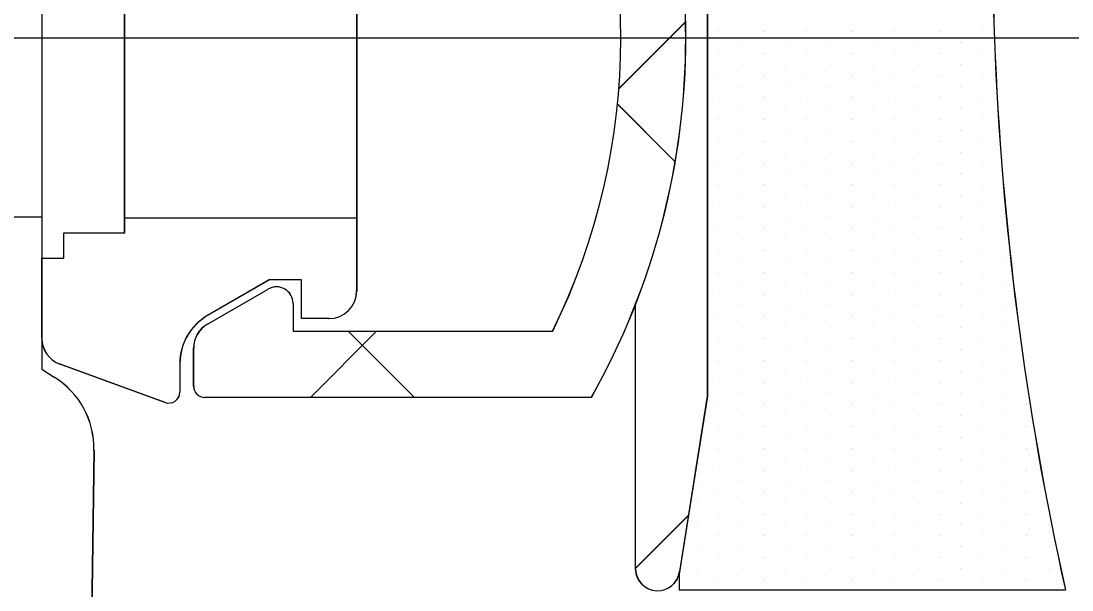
# Model space of a CAD drawing. Extents: x 820 to 5791, y 1495 to 5010.
# Drawn here: x 3796.583 to 3798.486, y 2421.902 to 2422.932 of the extents above; entities that cross this region are included whole.
import ezdxf

# ---------------------------------------------------------------- set-up
doc = ezdxf.new("R2010")
doc.units = 0
doc.header["$LTSCALE"] = 20
doc.layers.get('0').update_dxf_attribs({"linetype": 'CONTINUOUS', "lineweight": 15})
doc.layers.get('DEFPOINTS').update_dxf_attribs({"linetype": 'CONTINUOUS'})
doc.layers.add('_00_TT_PLASTER INTERIOR', color=60, linetype='CONTINUOUS', lineweight=0)
doc.layers.add('ölç', color=63, linetype='CONTINUOUS', lineweight=20)
doc.layers.add('dış ölçü', color=7, linetype='CONTINUOUS', lineweight=20, true_color=0x0d6787)
doc.styles.add('TRS', font='times.ttf', dxfattribs={"width": 0.8})
doc.dimstyles.new('dış ölçü', dxfattribs={"dimtxt": 12, "dimasz": 5, "dimexe": 5, "dimexo": 35, "dimgap": 5, "dimtad": 1, "dimdec": 0, "dimdsep": 46, "dimtxsty": 'TRS', "dimblk": 'DOT', "dimcen": 0, "dimdle": 0.1, "dimclrd": 256, "dimclre": 256, "dimclrt": 73, "dimadec": 0, "dimazin": 0, "dimtfac": 0.3, "dimtdec": 0, "dimtix": 1, "dimtmove": 2, "dimatfit": 3, "dimldrblk": 'DOT', "dimfxl": 1, "dimfxlon": 1, "dimtolj": 1, "dimarcsym": 0})

# ---------------------------------------------------------------- blocks, each defined once
blk = doc.blocks.new('_Dot')
at = {"layer": 'ölç', "color": 0, "lineweight": -2}
blk.add_line((-0.5, 0), (-1, 0), dxfattribs=at)
at = {"layer": 'ölç', "color": 0, "const_width": 0.5}
blk.add_lwpolyline([(-0.25, 0, 1), (0.25, 0, 1)], format="xyb", close=True, dxfattribs=at)
blk = doc.blocks.new('*D182')
at = {"layer": 'DEFPOINTS', "color": 0, "transparency": 16777216}
for p in [(3775.1763, 2906.546), (3814.0035, 2906.546), (3775.1763, 2256.6421)]:
    blk.add_point(p, dxfattribs=at)
at = {"layer": 'dış ölçü', "lineweight": -2, "transparency": 16777216}
for p, q in [((3813.0035, 2906.546), (3819.0035, 2906.546)), ((3814.0035, 2261.6421), (3814.0035, 2901.546)), ((3813.0035, 2256.6421), (3819.0035, 2256.6421))]:
    blk.add_line(p, q, dxfattribs=at)
at = {"layer": 'dış ölçü', "lineweight": -2, "transparency": 16777216, "xscale": 5, "yscale": 5, "zscale": 5}
for p, rotation in [((3814.0035, 2906.546), 90), ((3814.0035, 2256.6421), 270)]:
    blk.add_blockref('_Dot', p, dxfattribs=dict(at, rotation=rotation))
at = {"layer": 'dış ölçü', "color": 73, "transparency": 16777216, "insert": (3802.8997, 2581.5941), "char_height": 12, "attachment_point": 5, "rotation": 90, "style": 'TRS'}
blk.add_mtext('\\A1;650', dxfattribs=at)
blk = doc.blocks.new('*D189')
at = {"layer": 'DEFPOINTS', "color": 0, "transparency": 16777216}
for p in [(4203.4234, 2906.546), (3775.1763, 2256.6421), (5084.1761, 2256.6421)]:
    blk.add_point(p, dxfattribs=at)
at = {"layer": 'dış ölçü', "lineweight": -2, "transparency": 16777216}
for p, q in [((5083.1761, 2906.546), (5089.1761, 2906.546)), ((5084.1761, 2901.546), (5084.1761, 2261.6421)), ((5083.1761, 2256.6421), (5089.1761, 2256.6421))]:
    blk.add_line(p, q, dxfattribs=at)
at = {"layer": 'dış ölçü', "lineweight": -2, "transparency": 16777216, "xscale": 5, "yscale": 5, "zscale": 5}
for p, rotation in [((5084.1761, 2906.546), 90), ((5084.1761, 2256.6421), 270)]:
    blk.add_blockref('_Dot', p, dxfattribs=dict(at, rotation=rotation))
at = {"layer": 'dış ölçü', "color": 73, "transparency": 16777216, "insert": (5073.0722, 2581.5941), "char_height": 12, "attachment_point": 5, "rotation": 90, "style": 'TRS'}
blk.add_mtext('\\A1;650', dxfattribs=at)
blk = doc.blocks.new('*D192')
at = {"layer": 'DEFPOINTS', "color": 0, "transparency": 16777216}
for p in [(4074.8454, 2906.546), (3775.1763, 2339.1054), (4074.8454, 1729.2783)]:
    blk.add_point(p, dxfattribs=at)
at = {"layer": 'dış ölçü', "lineweight": -2, "transparency": 16777216}
for p, q in [((3775.1763, 1730.2783), (3775.1763, 1724.2783)), ((4074.8454, 1730.2783), (4074.8454, 1724.2783)), ((3780.1763, 1729.2783), (4069.8454, 1729.2783))]:
    blk.add_line(p, q, dxfattribs=at)
at = {"layer": 'dış ölçü', "lineweight": -2, "transparency": 16777216, "xscale": 5, "yscale": 5, "zscale": 5, "rotation": 180}
blk.add_blockref('_Dot', (3775.1763, 1729.2783), dxfattribs=at)
at = {"layer": 'dış ölçü', "lineweight": -2, "transparency": 16777216, "xscale": 5, "yscale": 5, "zscale": 5}
blk.add_blockref('_Dot', (4074.8454, 1729.2783), dxfattribs=at)
at = {"layer": 'dış ölçü', "color": 73, "transparency": 16777216, "insert": (3925.0109, 1740.3821), "char_height": 12, "attachment_point": 5, "style": 'TRS'}
blk.add_mtext('\\A1;300', dxfattribs=at)
blk = doc.blocks.new('*D194')
at = {"layer": 'DEFPOINTS', "color": 0, "transparency": 16777216}
for p in [(3790.6665, 2840.1918), (5004.1761, 2840.1918), (3778.1763, 2100.0445)]:
    blk.add_point(p, dxfattribs=at)
at = {"layer": 'dış ölçü', "lineweight": -2, "transparency": 16777216}
for p, q in [((5003.1761, 2840.1918), (5009.1761, 2840.1918)), ((5004.1761, 2105.0445), (5004.1761, 2835.1918)), ((5003.1761, 2100.0445), (5009.1761, 2100.0445))]:
    blk.add_line(p, q, dxfattribs=at)
at = {"layer": 'dış ölçü', "lineweight": -2, "transparency": 16777216, "xscale": 5, "yscale": 5, "zscale": 5}
for p, rotation in [((5004.1761, 2840.1918), 90), ((5004.1761, 2100.0445), 270)]:
    blk.add_blockref('_Dot', p, dxfattribs=dict(at, rotation=rotation))
at = {"layer": 'dış ölçü', "color": 73, "transparency": 16777216, "insert": (4993.0549, 2470.1181), "char_height": 12, "attachment_point": 5, "rotation": 90, "style": 'TRS'}
blk.add_mtext('\\A1;740', dxfattribs=at)
blk = doc.blocks.new('HGJFG')
at = {"color": 9}
for p, q in [((-1366.7614, -2946.8011), (-1366.7614, -2948.0969)), ((-1366.7612, -2946.8011), (-1366.7612, -2948.0969)), ((-1366.7617, -2946.8035), (-1366.7617, -2948.0993)), ((-1366.7614, -2946.8035), (-1366.7614, -2948.0993)), ((-1367.3963, -2947.0065), (-1367.3963, -2947.9065)), ((-1367.3961, -2947.0065), (-1367.3961, -2947.9065)), ((-1367.9663, -2947.054), (-1367.9663, -2948.0481)), ((-1367.9661, -2947.054), (-1367.9661, -2948.0481)), ((-1367.8163, -2947.8015), (-1367.8163, -2947.1115)), ((-1367.8161, -2947.8015), (-1367.8161, -2947.1115)), ((-1366.9215, -2947.5406), (-1366.8006, -2947.4196)), ((-1366.9213, -2947.5403), (-1366.8004, -2947.4194)), ((-1366.7387, -2947.437), (-1366.7387, -2947.437)), ((-1366.7385, -2947.437), (-1366.7385, -2947.437)), ((-1366.6593, -2947.437), (-1366.6593, -2947.437)), ((-1366.6591, -2947.437), (-1366.6591, -2947.437)), ((-1366.58, -2947.437), (-1366.58, -2947.437)), ((-1366.5797, -2947.437), (-1366.5797, -2947.437)), ((-1366.5006, -2947.437), (-1366.5006, -2947.437)), ((-1366.5004, -2947.437), (-1366.5004, -2947.437)), ((-1366.4212, -2947.437), (-1366.4212, -2947.437)), ((-1366.421, -2947.437), (-1366.421, -2947.437)), ((-1366.3418, -2947.437), (-1366.3418, -2947.437)), ((-1366.3416, -2947.437), (-1366.3416, -2947.437)), ((-1366.2625, -2947.437), (-1366.2625, -2947.437)), ((-1366.2622, -2947.437), (-1366.2622, -2947.437)), ((-1366.699, -2947.4568), (-1366.699, -2947.4568)), ((-1366.6988, -2947.4568), (-1366.6988, -2947.4568)), ((-1366.6197, -2947.4568), (-1366.6197, -2947.4568)), ((-1366.6194, -2947.4568), (-1366.6194, -2947.4568)), ((-1366.5403, -2947.4568), (-1366.5403, -2947.4568)), ((-1366.54, -2947.4568), (-1366.54, -2947.4568)), ((-1366.4609, -2947.4568), (-1366.4609, -2947.4568)), ((-1366.4607, -2947.4568), (-1366.4607, -2947.4568)), ((-1366.3815, -2947.4568), (-1366.3815, -2947.4568)), ((-1366.3813, -2947.4568), (-1366.3813, -2947.4568)), ((-1366.3022, -2947.4568), (-1366.3022, -2947.4568)), ((-1366.3019, -2947.4568), (-1366.3019, -2947.4568)), ((-1366.7387, -2947.4767), (-1366.7387, -2947.4767)), ((-1366.7385, -2947.4767), (-1366.7385, -2947.4767)), ((-1366.6593, -2947.4767), (-1366.6593, -2947.4767)), ((-1366.6591, -2947.4767), (-1366.6591, -2947.4767)), ((-1366.58, -2947.4767), (-1366.58, -2947.4767)), ((-1366.5797, -2947.4767), (-1366.5797, -2947.4767)), ((-1366.5006, -2947.4767), (-1366.5006, -2947.4767)), ((-1366.5004, -2947.4767), (-1366.5004, -2947.4767)), ((-1366.4212, -2947.4767), (-1366.4212, -2947.4767)), ((-1366.421, -2947.4767), (-1366.421, -2947.4767)), ((-1366.3418, -2947.4767), (-1366.3418, -2947.4767)), ((-1366.3416, -2947.4767), (-1366.3416, -2947.4767)), ((-1366.2625, -2947.4767), (-1366.2625, -2947.4767)), ((-1366.2622, -2947.4767), (-1366.2622, -2947.4767)), ((-1366.699, -2947.4965), (-1366.699, -2947.4965)), ((-1366.6988, -2947.4965), (-1366.6988, -2947.4965)), ((-1366.6197, -2947.4965), (-1366.6197, -2947.4965)), ((-1366.6194, -2947.4965), (-1366.6194, -2947.4965)), ((-1366.5403, -2947.4965), (-1366.5403, -2947.4965)), ((-1366.54, -2947.4965), (-1366.54, -2947.4965)), ((-1366.4609, -2947.4965), (-1366.4609, -2947.4965)), ((-1366.4607, -2947.4965), (-1366.4607, -2947.4965)), ((-1366.3815, -2947.4965), (-1366.3815, -2947.4965)), ((-1366.3813, -2947.4965), (-1366.3813, -2947.4965)), ((-1366.3022, -2947.4965), (-1366.3022, -2947.4965)), ((-1366.3019, -2947.4965), (-1366.3019, -2947.4965)), ((-1366.7387, -2947.5163), (-1366.7387, -2947.5163)), ((-1366.7385, -2947.5163), (-1366.7385, -2947.5163)), ((-1366.6593, -2947.5163), (-1366.6593, -2947.5163)), ((-1366.6591, -2947.5163), (-1366.6591, -2947.5163)), ((-1366.58, -2947.5163), (-1366.58, -2947.5163)), ((-1366.5797, -2947.5163), (-1366.5797, -2947.5163)), ((-1366.5006, -2947.5163), (-1366.5006, -2947.5163)), ((-1366.5004, -2947.5163), (-1366.5004, -2947.5163)), ((-1366.4212, -2947.5163), (-1366.4212, -2947.5163)), ((-1366.421, -2947.5163), (-1366.421, -2947.5163)), ((-1366.3418, -2947.5163), (-1366.3418, -2947.5163)), ((-1366.3416, -2947.5163), (-1366.3416, -2947.5163)), ((-1366.2625, -2947.5163), (-1366.2625, -2947.5163)), ((-1366.2622, -2947.5163), (-1366.2622, -2947.5163)), ((-1366.699, -2947.5362), (-1366.699, -2947.5362)), ((-1366.6988, -2947.5362), (-1366.6988, -2947.5362)), ((-1366.6197, -2947.5362), (-1366.6197, -2947.5362)), ((-1366.6194, -2947.5362), (-1366.6194, -2947.5362)), ((-1366.5403, -2947.5362), (-1366.5403, -2947.5362)), ((-1366.54, -2947.5362), (-1366.54, -2947.5362)), ((-1366.4609, -2947.5362), (-1366.4609, -2947.5362)), ((-1366.4607, -2947.5362), (-1366.4607, -2947.5362)), ((-1366.3815, -2947.5362), (-1366.3815, -2947.5362)), ((-1366.3813, -2947.5362), (-1366.3813, -2947.5362)), ((-1366.3022, -2947.5362), (-1366.3022, -2947.5362)), ((-1366.3019, -2947.5362), (-1366.3019, -2947.5362)), ((-1366.7387, -2947.556), (-1366.7387, -2947.556)), ((-1366.7385, -2947.556), (-1366.7385, -2947.556)), ((-1366.6593, -2947.556), (-1366.6593, -2947.556)), ((-1366.6591, -2947.556), (-1366.6591, -2947.556)), ((-1366.58, -2947.556), (-1366.58, -2947.556)), ((-1366.5797, -2947.556), (-1366.5797, -2947.556)), ((-1366.5006, -2947.556), (-1366.5006, -2947.556)), ((-1366.5004, -2947.556), (-1366.5004, -2947.556)), ((-1366.4212, -2947.556), (-1366.4212, -2947.556)), ((-1366.421, -2947.556), (-1366.421, -2947.556)), ((-1366.3418, -2947.556), (-1366.3418, -2947.556)), ((-1366.3416, -2947.556), (-1366.3416, -2947.556)), ((-1366.2625, -2947.556), (-1366.2625, -2947.556)), ((-1366.2622, -2947.556), (-1366.2622, -2947.556)), ((-1366.924, -2947.5683), (-1366.8194, -2947.6729)), ((-1366.9238, -2947.5685), (-1366.8192, -2947.6731)), ((-1366.699, -2947.5759), (-1366.699, -2947.5759)), ((-1366.6988, -2947.5759), (-1366.6988, -2947.5759)), ((-1366.6197, -2947.5759), (-1366.6197, -2947.5759)), ((-1366.6194, -2947.5759), (-1366.6194, -2947.5759)), ((-1366.5403, -2947.5759), (-1366.5403, -2947.5759)), ((-1366.54, -2947.5759), (-1366.54, -2947.5759)), ((-1366.4609, -2947.5759), (-1366.4609, -2947.5759)), ((-1366.4607, -2947.5759), (-1366.4607, -2947.5759)), ((-1366.3815, -2947.5759), (-1366.3815, -2947.5759)), ((-1366.3813, -2947.5759), (-1366.3813, -2947.5759)), ((-1366.3022, -2947.5759), (-1366.3022, -2947.5759)), ((-1366.3019, -2947.5759), (-1366.3019, -2947.5759)), ((-1366.7387, -2947.5957), (-1366.7387, -2947.5957)), ((-1366.7385, -2947.5957), (-1366.7385, -2947.5957)), ((-1366.6593, -2947.5957), (-1366.6593, -2947.5957)), ((-1366.6591, -2947.5957), (-1366.6591, -2947.5957)), ((-1366.58, -2947.5957), (-1366.58, -2947.5957)), ((-1366.5797, -2947.5957), (-1366.5797, -2947.5957)), ((-1366.5006, -2947.5957), (-1366.5006, -2947.5957)), ((-1366.5004, -2947.5957), (-1366.5004, -2947.5957)), ((-1366.4212, -2947.5957), (-1366.4212, -2947.5957)), ((-1366.421, -2947.5957), (-1366.421, -2947.5957)), ((-1366.3418, -2947.5957), (-1366.3418, -2947.5957)), ((-1366.3416, -2947.5957), (-1366.3416, -2947.5957)), ((-1366.2625, -2947.5957), (-1366.2625, -2947.5957)), ((-1366.2622, -2947.5957), (-1366.2622, -2947.5957)), ((-1366.699, -2947.6156), (-1366.699, -2947.6156)), ((-1366.6988, -2947.6156), (-1366.6988, -2947.6156)), ((-1366.6197, -2947.6156), (-1366.6197, -2947.6156)), ((-1366.6194, -2947.6156), (-1366.6194, -2947.6156)), ((-1366.5403, -2947.6156), (-1366.5403, -2947.6156)), ((-1366.54, -2947.6156), (-1366.54, -2947.6156)), ((-1366.4609, -2947.6156), (-1366.4609, -2947.6156)), ((-1366.4607, -2947.6156), (-1366.4607, -2947.6156)), ((-1366.3815, -2947.6156), (-1366.3815, -2947.6156)), ((-1366.3813, -2947.6156), (-1366.3813, -2947.6156)), ((-1366.3022, -2947.6156), (-1366.3022, -2947.6156)), ((-1366.3019, -2947.6156), (-1366.3019, -2947.6156)), ((-1366.7387, -2947.6354), (-1366.7387, -2947.6354)), ((-1366.7385, -2947.6354), (-1366.7385, -2947.6354)), ((-1366.6593, -2947.6354), (-1366.6593, -2947.6354)), ((-1366.6591, -2947.6354), (-1366.6591, -2947.6354)), ((-1366.58, -2947.6354), (-1366.58, -2947.6354)), ((-1366.5797, -2947.6354), (-1366.5797, -2947.6354)), ((-1366.5006, -2947.6354), (-1366.5006, -2947.6354)), ((-1366.5004, -2947.6354), (-1366.5004, -2947.6354)), ((-1366.4212, -2947.6354), (-1366.4212, -2947.6354)), ((-1366.421, -2947.6354), (-1366.421, -2947.6354)), ((-1366.3418, -2947.6354), (-1366.3418, -2947.6354)), ((-1366.3416, -2947.6354), (-1366.3416, -2947.6354)), ((-1366.2625, -2947.6354), (-1366.2625, -2947.6354)), ((-1366.2622, -2947.6354), (-1366.2622, -2947.6354)), ((-1366.699, -2947.6552), (-1366.699, -2947.6552)), ((-1366.6988, -2947.6552), (-1366.6988, -2947.6552)), ((-1366.6197, -2947.6552), (-1366.6197, -2947.6552)), ((-1366.6194, -2947.6552), (-1366.6194, -2947.6552)), ((-1366.5403, -2947.6552), (-1366.5403, -2947.6552)), ((-1366.54, -2947.6552), (-1366.54, -2947.6552)), ((-1366.4609, -2947.6552), (-1366.4609, -2947.6552)), ((-1366.4607, -2947.6552), (-1366.4607, -2947.6552)), ((-1366.3815, -2947.6552), (-1366.3815, -2947.6552)), ((-1366.3813, -2947.6552), (-1366.3813, -2947.6552)), ((-1366.3022, -2947.6552), (-1366.3022, -2947.6552)), ((-1366.3019, -2947.6552), (-1366.3019, -2947.6552)), ((-1366.7387, -2947.6751), (-1366.7387, -2947.6751)), ((-1366.7385, -2947.6751), (-1366.7385, -2947.6751)), ((-1366.6593, -2947.6751), (-1366.6593, -2947.6751)), ((-1366.6591, -2947.6751), (-1366.6591, -2947.6751)), ((-1366.58, -2947.6751), (-1366.58, -2947.6751)), ((-1366.5797, -2947.6751), (-1366.5797, -2947.6751)), ((-1366.5006, -2947.6751), (-1366.5006, -2947.6751)), ((-1366.5004, -2947.6751), (-1366.5004, -2947.6751)), ((-1366.4212, -2947.6751), (-1366.4212, -2947.6751)), ((-1366.421, -2947.6751), (-1366.421, -2947.6751)), ((-1366.3418, -2947.6751), (-1366.3418, -2947.6751)), ((-1366.3416, -2947.6751), (-1366.3416, -2947.6751)), ((-1366.2625, -2947.6751), (-1366.2625, -2947.6751)), ((-1366.2622, -2947.6751), (-1366.2622, -2947.6751)), ((-1366.699, -2947.6949), (-1366.699, -2947.6949)), ((-1366.6988, -2947.6949), (-1366.6988, -2947.6949)), ((-1366.6197, -2947.6949), (-1366.6197, -2947.6949)), ((-1366.6194, -2947.6949), (-1366.6194, -2947.6949)), ((-1366.5403, -2947.6949), (-1366.5403, -2947.6949)), ((-1366.54, -2947.6949), (-1366.54, -2947.6949)), ((-1366.4609, -2947.6949), (-1366.4609, -2947.6949)), ((-1366.4607, -2947.6949), (-1366.4607, -2947.6949)), ((-1366.3815, -2947.6949), (-1366.3815, -2947.6949)), ((-1366.3813, -2947.6949), (-1366.3813, -2947.6949)), ((-1366.3022, -2947.6949), (-1366.3022, -2947.6949)), ((-1366.3019, -2947.6949), (-1366.3019, -2947.6949)), ((-1366.7387, -2947.7148), (-1366.7387, -2947.7148)), ((-1366.7385, -2947.7148), (-1366.7385, -2947.7148)), ((-1366.6593, -2947.7148), (-1366.6593, -2947.7148)), ((-1366.6591, -2947.7148), (-1366.6591, -2947.7148)), ((-1366.58, -2947.7148), (-1366.58, -2947.7148)), ((-1366.5797, -2947.7148), (-1366.5797, -2947.7148)), ((-1366.5006, -2947.7148), (-1366.5006, -2947.7148)), ((-1366.5004, -2947.7148), (-1366.5004, -2947.7148)), ((-1366.4212, -2947.7148), (-1366.4212, -2947.7148)), ((-1366.421, -2947.7148), (-1366.421, -2947.7148)), ((-1366.3418, -2947.7148), (-1366.3418, -2947.7148)), ((-1366.3416, -2947.7148), (-1366.3416, -2947.7148)), ((-1366.2625, -2947.7148), (-1366.2625, -2947.7148)), ((-1366.2622, -2947.7148), (-1366.2622, -2947.7148)), ((-1366.699, -2947.7346), (-1366.699, -2947.7346)), ((-1366.6988, -2947.7346), (-1366.6988, -2947.7346)), ((-1366.6197, -2947.7346), (-1366.6197, -2947.7346)), ((-1366.6194, -2947.7346), (-1366.6194, -2947.7346)), ((-1366.5403, -2947.7346), (-1366.5403, -2947.7346)), ((-1366.54, -2947.7346), (-1366.54, -2947.7346)), ((-1366.4609, -2947.7346), (-1366.4609, -2947.7346)), ((-1366.4607, -2947.7346), (-1366.4607, -2947.7346)), ((-1366.3815, -2947.7346), (-1366.3815, -2947.7346)), ((-1366.3813, -2947.7346), (-1366.3813, -2947.7346)), ((-1366.3022, -2947.7346), (-1366.3022, -2947.7346)), ((-1366.3019, -2947.7346), (-1366.3019, -2947.7346)), ((-1366.7387, -2947.7545), (-1366.7387, -2947.7545)), ((-1366.7385, -2947.7545), (-1366.7385, -2947.7545)), ((-1366.6593, -2947.7545), (-1366.6593, -2947.7545)), ((-1366.6591, -2947.7545), (-1366.6591, -2947.7545)), ((-1366.58, -2947.7545), (-1366.58, -2947.7545)), ((-1366.5797, -2947.7545), (-1366.5797, -2947.7545)), ((-1366.5006, -2947.7545), (-1366.5006, -2947.7545)), ((-1366.5004, -2947.7545), (-1366.5004, -2947.7545)), ((-1366.4212, -2947.7545), (-1366.4212, -2947.7545)), ((-1366.421, -2947.7545), (-1366.421, -2947.7545)), ((-1366.3418, -2947.7545), (-1366.3418, -2947.7545)), ((-1366.3416, -2947.7545), (-1366.3416, -2947.7545)), ((-1366.2625, -2947.7545), (-1366.2625, -2947.7545)), ((-1366.2622, -2947.7545), (-1366.2622, -2947.7545)), ((-1367.9663, -2947.7731), (-1368.276, -2947.7731)), ((-1367.9661, -2947.7731), (-1368.2758, -2947.7731)), ((-1367.8163, -2947.7744), (-1367.3963, -2947.7744)), ((-1367.8161, -2947.7744), (-1367.3961, -2947.7744)), ((-1366.699, -2947.7743), (-1366.699, -2947.7743)), ((-1366.6988, -2947.7743), (-1366.6988, -2947.7743)), ((-1366.6197, -2947.7743), (-1366.6197, -2947.7743)), ((-1366.6194, -2947.7743), (-1366.6194, -2947.7743)), ((-1366.5403, -2947.7743), (-1366.5403, -2947.7743)), ((-1366.54, -2947.7743), (-1366.54, -2947.7743)), ((-1366.4609, -2947.7743), (-1366.4609, -2947.7743)), ((-1366.4607, -2947.7743), (-1366.4607, -2947.7743)), ((-1366.3815, -2947.7743), (-1366.3815, -2947.7743)), ((-1366.3813, -2947.7743), (-1366.3813, -2947.7743)), ((-1366.3022, -2947.7743), (-1366.3022, -2947.7743)), ((-1366.3019, -2947.7743), (-1366.3019, -2947.7743)), ((-1366.2228, -2947.7743), (-1366.2228, -2947.7743)), ((-1366.2225, -2947.7743), (-1366.2225, -2947.7743)), ((-1367.9263, -2947.847), (-1367.9263, -2947.8015)), ((-1367.9263, -2947.8015), (-1367.8163, -2947.8015)), ((-1367.9261, -2947.847), (-1367.9261, -2947.8015)), ((-1367.9261, -2947.8015), (-1367.8161, -2947.8015)), ((-1366.7387, -2947.7942), (-1366.7387, -2947.7942)), ((-1366.7385, -2947.7942), (-1366.7385, -2947.7942)), ((-1366.6593, -2947.7942), (-1366.6593, -2947.7942)), ((-1366.6591, -2947.7942), (-1366.6591, -2947.7942)), ((-1366.58, -2947.7942), (-1366.58, -2947.7942)), ((-1366.5797, -2947.7942), (-1366.5797, -2947.7942)), ((-1366.5006, -2947.7942), (-1366.5006, -2947.7942)), ((-1366.5004, -2947.7942), (-1366.5004, -2947.7942)), ((-1366.4212, -2947.7942), (-1366.4212, -2947.7942)), ((-1366.421, -2947.7942), (-1366.421, -2947.7942)), ((-1366.3418, -2947.7942), (-1366.3418, -2947.7942)), ((-1366.3416, -2947.7942), (-1366.3416, -2947.7942)), ((-1366.2625, -2947.7942), (-1366.2625, -2947.7942)), ((-1366.2622, -2947.7942), (-1366.2622, -2947.7942)), ((-1366.699, -2947.814), (-1366.699, -2947.814)), ((-1366.6988, -2947.814), (-1366.6988, -2947.814)), ((-1366.6197, -2947.814), (-1366.6197, -2947.814)), ((-1366.6194, -2947.814), (-1366.6194, -2947.814)), ((-1366.5403, -2947.814), (-1366.5403, -2947.814)), ((-1366.54, -2947.814), (-1366.54, -2947.814)), ((-1366.4609, -2947.814), (-1366.4609, -2947.814)), ((-1366.4607, -2947.814), (-1366.4607, -2947.814)), ((-1366.3815, -2947.814), (-1366.3815, -2947.814)), ((-1366.3813, -2947.814), (-1366.3813, -2947.814)), ((-1366.3022, -2947.814), (-1366.3022, -2947.814)), ((-1366.3019, -2947.814), (-1366.3019, -2947.814)), ((-1366.2228, -2947.814), (-1366.2228, -2947.814)), ((-1366.2225, -2947.814), (-1366.2225, -2947.814)), ((-1367.9663, -2947.992), (-1367.9663, -2947.847)), ((-1367.9663, -2947.847), (-1367.9263, -2947.847)), ((-1367.9661, -2947.992), (-1367.9661, -2947.847)), ((-1367.9661, -2947.847), (-1367.9261, -2947.847)), ((-1366.7387, -2947.8338), (-1366.7387, -2947.8338)), ((-1366.7385, -2947.8338), (-1366.7385, -2947.8338)), ((-1366.6593, -2947.8338), (-1366.6593, -2947.8338)), ((-1366.6591, -2947.8338), (-1366.6591, -2947.8338)), ((-1366.58, -2947.8338), (-1366.58, -2947.8338)), ((-1366.5797, -2947.8338), (-1366.5797, -2947.8338)), ((-1366.5006, -2947.8338), (-1366.5006, -2947.8338)), ((-1366.5004, -2947.8338), (-1366.5004, -2947.8338)), ((-1366.4212, -2947.8338), (-1366.4212, -2947.8338)), ((-1366.421, -2947.8338), (-1366.421, -2947.8338)), ((-1366.3418, -2947.8338), (-1366.3418, -2947.8338)), ((-1366.3416, -2947.8338), (-1366.3416, -2947.8338)), ((-1366.2625, -2947.8338), (-1366.2625, -2947.8338)), ((-1366.2622, -2947.8338), (-1366.2622, -2947.8338)), ((-1366.699, -2947.8537), (-1366.699, -2947.8537)), ((-1366.6988, -2947.8537), (-1366.6988, -2947.8537)), ((-1366.6197, -2947.8537), (-1366.6197, -2947.8537)), ((-1366.6194, -2947.8537), (-1366.6194, -2947.8537)), ((-1366.5403, -2947.8537), (-1366.5403, -2947.8537)), ((-1366.54, -2947.8537), (-1366.54, -2947.8537)), ((-1366.4609, -2947.8537), (-1366.4609, -2947.8537)), ((-1366.4607, -2947.8537), (-1366.4607, -2947.8537)), ((-1366.3815, -2947.8537), (-1366.3815, -2947.8537)), ((-1366.3813, -2947.8537), (-1366.3813, -2947.8537)), ((-1366.3022, -2947.8537), (-1366.3022, -2947.8537)), ((-1366.3019, -2947.8537), (-1366.3019, -2947.8537)), ((-1366.2228, -2947.8537), (-1366.2228, -2947.8537)), ((-1366.2225, -2947.8537), (-1366.2225, -2947.8537)), ((-1367.5544, -2947.8865), (-1367.6663, -2947.9511)), ((-1367.5541, -2947.8865), (-1367.6661, -2947.9511)), ((-1367.4963, -2947.8865), (-1367.5544, -2947.8865)), ((-1367.4961, -2947.8865), (-1367.5541, -2947.8865)), ((-1367.4963, -2947.9565), (-1367.4963, -2947.8865)), ((-1367.4961, -2947.9565), (-1367.4961, -2947.8865)), ((-1366.7387, -2947.8735), (-1366.7387, -2947.8735)), ((-1366.7385, -2947.8735), (-1366.7385, -2947.8735)), ((-1366.6593, -2947.8735), (-1366.6593, -2947.8735)), ((-1366.6591, -2947.8735), (-1366.6591, -2947.8735)), ((-1366.58, -2947.8735), (-1366.58, -2947.8735)), ((-1366.5797, -2947.8735), (-1366.5797, -2947.8735)), ((-1366.5006, -2947.8735), (-1366.5006, -2947.8735)), ((-1366.5004, -2947.8735), (-1366.5004, -2947.8735)), ((-1366.4212, -2947.8735), (-1366.4212, -2947.8735)), ((-1366.421, -2947.8735), (-1366.421, -2947.8735)), ((-1366.3418, -2947.8735), (-1366.3418, -2947.8735)), ((-1366.3416, -2947.8735), (-1366.3416, -2947.8735)), ((-1366.2625, -2947.8735), (-1366.2625, -2947.8735)), ((-1366.2622, -2947.8735), (-1366.2622, -2947.8735)), ((-1367.6664, -2947.9665), (-1367.5564, -2947.903)), ((-1367.6662, -2947.9665), (-1367.5562, -2947.903)), ((-1366.699, -2947.8934), (-1366.699, -2947.8934)), ((-1366.6988, -2947.8934), (-1366.6988, -2947.8934)), ((-1366.6197, -2947.8934), (-1366.6197, -2947.8934)), ((-1366.6194, -2947.8934), (-1366.6194, -2947.8934)), ((-1366.5403, -2947.8934), (-1366.5403, -2947.8934)), ((-1366.54, -2947.8934), (-1366.54, -2947.8934)), ((-1366.4609, -2947.8934), (-1366.4609, -2947.8934)), ((-1366.4607, -2947.8934), (-1366.4607, -2947.8934)), ((-1366.3815, -2947.8934), (-1366.3815, -2947.8934)), ((-1366.3813, -2947.8934), (-1366.3813, -2947.8934)), ((-1366.3022, -2947.8934), (-1366.3022, -2947.8934)), ((-1366.3019, -2947.8934), (-1366.3019, -2947.8934)), ((-1366.2228, -2947.8934), (-1366.2228, -2947.8934)), ((-1366.2225, -2947.8934), (-1366.2225, -2947.8934)), ((-1366.7387, -2947.9132), (-1366.7387, -2947.9132)), ((-1366.7385, -2947.9132), (-1366.7385, -2947.9132)), ((-1366.6593, -2947.9132), (-1366.6593, -2947.9132)), ((-1366.6591, -2947.9132), (-1366.6591, -2947.9132)), ((-1366.58, -2947.9132), (-1366.58, -2947.9132)), ((-1366.5797, -2947.9132), (-1366.5797, -2947.9132)), ((-1366.5006, -2947.9132), (-1366.5006, -2947.9132)), ((-1366.5004, -2947.9132), (-1366.5004, -2947.9132)), ((-1366.4212, -2947.9132), (-1366.4212, -2947.9132)), ((-1366.421, -2947.9132), (-1366.421, -2947.9132)), ((-1366.3418, -2947.9132), (-1366.3418, -2947.9132)), ((-1366.3416, -2947.9132), (-1366.3416, -2947.9132)), ((-1366.2625, -2947.9132), (-1366.2625, -2947.9132)), ((-1366.2622, -2947.9132), (-1366.2622, -2947.9132)), ((-1367.5114, -2947.929), (-1367.5114, -2947.979)), ((-1367.5112, -2947.929), (-1367.5112, -2947.979)), ((-1366.8914, -2948.4104), (-1366.8914, -2947.931)), ((-1366.8912, -2948.4104), (-1366.8912, -2947.931)), ((-1366.699, -2947.9331), (-1366.699, -2947.9331)), ((-1366.6988, -2947.9331), (-1366.6988, -2947.9331)), ((-1366.6197, -2947.9331), (-1366.6197, -2947.9331)), ((-1366.6194, -2947.9331), (-1366.6194, -2947.9331)), ((-1366.5403, -2947.9331), (-1366.5403, -2947.9331)), ((-1366.54, -2947.9331), (-1366.54, -2947.9331)), ((-1366.4609, -2947.9331), (-1366.4609, -2947.9331)), ((-1366.4607, -2947.9331), (-1366.4607, -2947.9331)), ((-1366.3815, -2947.9331), (-1366.3815, -2947.9331)), ((-1366.3813, -2947.9331), (-1366.3813, -2947.9331)), ((-1366.3022, -2947.9331), (-1366.3022, -2947.9331)), ((-1366.3019, -2947.9331), (-1366.3019, -2947.9331)), ((-1366.2228, -2947.9331), (-1366.2228, -2947.9331)), ((-1366.2225, -2947.9331), (-1366.2225, -2947.9331)), ((-1367.4463, -2947.9565), (-1367.4963, -2947.9565)), ((-1367.4461, -2947.9565), (-1367.4961, -2947.9565)), ((-1366.7387, -2947.9529), (-1366.7387, -2947.9529)), ((-1366.7385, -2947.9529), (-1366.7385, -2947.9529)), ((-1366.6593, -2947.9529), (-1366.6593, -2947.9529)), ((-1366.6591, -2947.9529), (-1366.6591, -2947.9529)), ((-1366.58, -2947.9529), (-1366.58, -2947.9529)), ((-1366.5797, -2947.9529), (-1366.5797, -2947.9529)), ((-1366.5006, -2947.9529), (-1366.5006, -2947.9529)), ((-1366.5004, -2947.9529), (-1366.5004, -2947.9529)), ((-1366.4212, -2947.9529), (-1366.4212, -2947.9529)), ((-1366.421, -2947.9529), (-1366.421, -2947.9529)), ((-1366.3418, -2947.9529), (-1366.3418, -2947.9529)), ((-1366.3416, -2947.9529), (-1366.3416, -2947.9529)), ((-1366.2625, -2947.9529), (-1366.2625, -2947.9529)), ((-1366.2622, -2947.9529), (-1366.2622, -2947.9529)), ((-1367.5114, -2947.979), (-1367.0414, -2947.979)), ((-1367.5112, -2947.979), (-1367.0412, -2947.979)), ((-1367.48, -2948.099), (-1367.36, -2947.979)), ((-1367.48, -2948.099), (-1367.36, -2947.979)), ((-1367.4113, -2947.979), (-1367.2913, -2948.099)), ((-1367.4113, -2947.979), (-1367.2913, -2948.099)), ((-1366.699, -2947.9727), (-1366.699, -2947.9727)), ((-1366.6988, -2947.9727), (-1366.6988, -2947.9727)), ((-1366.6197, -2947.9727), (-1366.6197, -2947.9727)), ((-1366.6194, -2947.9727), (-1366.6194, -2947.9727)), ((-1366.5403, -2947.9727), (-1366.5403, -2947.9727)), ((-1366.54, -2947.9727), (-1366.54, -2947.9727)), ((-1366.4609, -2947.9727), (-1366.4609, -2947.9727)), ((-1366.4607, -2947.9727), (-1366.4607, -2947.9727)), ((-1366.3815, -2947.9727), (-1366.3815, -2947.9727)), ((-1366.3813, -2947.9727), (-1366.3813, -2947.9727)), ((-1366.3022, -2947.9727), (-1366.3022, -2947.9727)), ((-1366.3019, -2947.9727), (-1366.3019, -2947.9727)), ((-1366.2228, -2947.9727), (-1366.2228, -2947.9727)), ((-1366.2225, -2947.9727), (-1366.2225, -2947.9727)), ((-1366.7387, -2947.9926), (-1366.7387, -2947.9926)), ((-1366.7385, -2947.9926), (-1366.7385, -2947.9926)), ((-1366.6593, -2947.9926), (-1366.6593, -2947.9926)), ((-1366.6591, -2947.9926), (-1366.6591, -2947.9926)), ((-1366.58, -2947.9926), (-1366.58, -2947.9926)), ((-1366.5797, -2947.9926), (-1366.5797, -2947.9926)), ((-1366.5006, -2947.9926), (-1366.5006, -2947.9926)), ((-1366.5004, -2947.9926), (-1366.5004, -2947.9926)), ((-1366.4212, -2947.9926), (-1366.4212, -2947.9926)), ((-1366.421, -2947.9926), (-1366.421, -2947.9926)), ((-1366.3418, -2947.9926), (-1366.3418, -2947.9926)), ((-1366.3416, -2947.9926), (-1366.3416, -2947.9926)), ((-1366.2625, -2947.9926), (-1366.2625, -2947.9926)), ((-1366.2622, -2947.9926), (-1366.2622, -2947.9926)), ((-1367.6914, -2948.079), (-1367.6914, -2948.0098)), ((-1367.6912, -2948.079), (-1367.6912, -2948.0098)), ((-1366.699, -2948.0124), (-1366.699, -2948.0124)), ((-1366.6988, -2948.0124), (-1366.6988, -2948.0124)), ((-1366.6197, -2948.0124), (-1366.6197, -2948.0124)), ((-1366.6194, -2948.0124), (-1366.6194, -2948.0124)), ((-1366.5403, -2948.0124), (-1366.5403, -2948.0124)), ((-1366.54, -2948.0124), (-1366.54, -2948.0124)), ((-1366.4609, -2948.0124), (-1366.4609, -2948.0124)), ((-1366.4607, -2948.0124), (-1366.4607, -2948.0124)), ((-1366.3815, -2948.0124), (-1366.3815, -2948.0124)), ((-1366.3813, -2948.0124), (-1366.3813, -2948.0124)), ((-1366.3022, -2948.0124), (-1366.3022, -2948.0124)), ((-1366.3019, -2948.0124), (-1366.3019, -2948.0124)), ((-1366.2228, -2948.0124), (-1366.2228, -2948.0124)), ((-1366.2225, -2948.0124), (-1366.2225, -2948.0124)), ((-1367.7432, -2948.1082), (-1367.9334, -2948.039)), ((-1367.7429, -2948.1082), (-1367.9332, -2948.039)), ((-1367.7163, -2948.0377), (-1367.7163, -2948.0894)), ((-1367.7161, -2948.0377), (-1367.7161, -2948.0894)), ((-1366.7387, -2948.0323), (-1366.7387, -2948.0323)), ((-1366.7385, -2948.0323), (-1366.7385, -2948.0323)), ((-1366.6593, -2948.0323), (-1366.6593, -2948.0323)), ((-1366.6591, -2948.0323), (-1366.6591, -2948.0323)), ((-1366.58, -2948.0323), (-1366.58, -2948.0323)), ((-1366.5797, -2948.0323), (-1366.5797, -2948.0323)), ((-1366.5006, -2948.0323), (-1366.5006, -2948.0323)), ((-1366.5004, -2948.0323), (-1366.5004, -2948.0323)), ((-1366.4212, -2948.0323), (-1366.4212, -2948.0323)), ((-1366.421, -2948.0323), (-1366.421, -2948.0323)), ((-1366.3418, -2948.0323), (-1366.3418, -2948.0323)), ((-1366.3416, -2948.0323), (-1366.3416, -2948.0323)), ((-1366.2625, -2948.0323), (-1366.2625, -2948.0323)), ((-1366.2622, -2948.0323), (-1366.2622, -2948.0323)), ((-1367.9663, -2948.0481), (-1367.9439, -2948.0627)), ((-1367.9661, -2948.0481), (-1367.9436, -2948.0627)), ((-1366.699, -2948.0521), (-1366.699, -2948.0521)), ((-1366.6988, -2948.0521), (-1366.6988, -2948.0521)), ((-1366.6197, -2948.0521), (-1366.6197, -2948.0521)), ((-1366.6194, -2948.0521), (-1366.6194, -2948.0521)), ((-1366.5403, -2948.0521), (-1366.5403, -2948.0521)), ((-1366.54, -2948.0521), (-1366.54, -2948.0521)), ((-1366.4609, -2948.0521), (-1366.4609, -2948.0521)), ((-1366.4607, -2948.0521), (-1366.4607, -2948.0521)), ((-1366.3815, -2948.0521), (-1366.3815, -2948.0521)), ((-1366.3813, -2948.0521), (-1366.3813, -2948.0521)), ((-1366.3022, -2948.0521), (-1366.3022, -2948.0521)), ((-1366.3019, -2948.0521), (-1366.3019, -2948.0521)), ((-1366.2228, -2948.0521), (-1366.2228, -2948.0521)), ((-1366.2225, -2948.0521), (-1366.2225, -2948.0521)), ((-1366.7387, -2948.072), (-1366.7387, -2948.072)), ((-1366.7385, -2948.072), (-1366.7385, -2948.072)), ((-1366.6593, -2948.072), (-1366.6593, -2948.072)), ((-1366.6591, -2948.072), (-1366.6591, -2948.072)), ((-1366.58, -2948.072), (-1366.58, -2948.072)), ((-1366.5797, -2948.072), (-1366.5797, -2948.072)), ((-1366.5006, -2948.072), (-1366.5006, -2948.072)), ((-1366.5004, -2948.072), (-1366.5004, -2948.072)), ((-1366.4212, -2948.072), (-1366.4212, -2948.072)), ((-1366.421, -2948.072), (-1366.421, -2948.072)), ((-1366.3418, -2948.072), (-1366.3418, -2948.072)), ((-1366.3416, -2948.072), (-1366.3416, -2948.072)), ((-1366.2625, -2948.072), (-1366.2625, -2948.072)), ((-1366.2622, -2948.072), (-1366.2622, -2948.072)), ((-1366.1831, -2948.072), (-1366.1831, -2948.072)), ((-1366.1829, -2948.072), (-1366.1829, -2948.072)), ((-1366.7614, -2948.0969), (-1366.8118, -2948.4139)), ((-1366.7612, -2948.0969), (-1366.8115, -2948.4139)), ((-1366.699, -2948.0918), (-1366.699, -2948.0918)), ((-1366.6988, -2948.0918), (-1366.6988, -2948.0918)), ((-1366.6197, -2948.0918), (-1366.6197, -2948.0918)), ((-1366.6194, -2948.0918), (-1366.6194, -2948.0918)), ((-1366.5403, -2948.0918), (-1366.5403, -2948.0918)), ((-1366.54, -2948.0918), (-1366.54, -2948.0918)), ((-1366.4609, -2948.0918), (-1366.4609, -2948.0918)), ((-1366.4607, -2948.0918), (-1366.4607, -2948.0918)), ((-1366.3815, -2948.0918), (-1366.3815, -2948.0918)), ((-1366.3813, -2948.0918), (-1366.3813, -2948.0918)), ((-1366.3022, -2948.0918), (-1366.3022, -2948.0918)), ((-1366.3019, -2948.0918), (-1366.3019, -2948.0918)), ((-1366.2228, -2948.0918), (-1366.2228, -2948.0918)), ((-1366.2225, -2948.0918), (-1366.2225, -2948.0918)), ((-1366.9714, -2948.099), (-1367.6714, -2948.099)), ((-1366.9712, -2948.099), (-1367.6712, -2948.099)), ((-1366.7617, -2948.0993), (-1366.8124, -2948.419)), ((-1366.7614, -2948.0993), (-1366.8122, -2948.419)), ((-1366.7387, -2948.1117), (-1366.7387, -2948.1117)), ((-1366.7385, -2948.1117), (-1366.7385, -2948.1117)), ((-1366.6593, -2948.1117), (-1366.6593, -2948.1117)), ((-1366.6591, -2948.1117), (-1366.6591, -2948.1117)), ((-1366.58, -2948.1117), (-1366.58, -2948.1117)), ((-1366.5797, -2948.1117), (-1366.5797, -2948.1117)), ((-1366.5006, -2948.1117), (-1366.5006, -2948.1117)), ((-1366.5004, -2948.1117), (-1366.5004, -2948.1117)), ((-1366.4212, -2948.1117), (-1366.4212, -2948.1117)), ((-1366.421, -2948.1117), (-1366.421, -2948.1117)), ((-1366.3418, -2948.1117), (-1366.3418, -2948.1117)), ((-1366.3416, -2948.1117), (-1366.3416, -2948.1117)), ((-1366.2625, -2948.1117), (-1366.2625, -2948.1117)), ((-1366.2622, -2948.1117), (-1366.2622, -2948.1117)), ((-1366.1831, -2948.1117), (-1366.1831, -2948.1117)), ((-1366.1829, -2948.1117), (-1366.1829, -2948.1117)), ((-1366.699, -2948.1315), (-1366.699, -2948.1315)), ((-1366.6988, -2948.1315), (-1366.6988, -2948.1315)), ((-1366.6197, -2948.1315), (-1366.6197, -2948.1315)), ((-1366.6194, -2948.1315), (-1366.6194, -2948.1315)), ((-1366.5403, -2948.1315), (-1366.5403, -2948.1315)), ((-1366.54, -2948.1315), (-1366.54, -2948.1315)), ((-1366.4609, -2948.1315), (-1366.4609, -2948.1315)), ((-1366.4607, -2948.1315), (-1366.4607, -2948.1315)), ((-1366.3815, -2948.1315), (-1366.3815, -2948.1315)), ((-1366.3813, -2948.1315), (-1366.3813, -2948.1315)), ((-1366.3022, -2948.1315), (-1366.3022, -2948.1315)), ((-1366.3019, -2948.1315), (-1366.3019, -2948.1315)), ((-1366.2228, -2948.1315), (-1366.2228, -2948.1315)), ((-1366.2225, -2948.1315), (-1366.2225, -2948.1315)), ((-1366.7387, -2948.1513), (-1366.7387, -2948.1513)), ((-1366.7385, -2948.1513), (-1366.7385, -2948.1513)), ((-1366.6593, -2948.1513), (-1366.6593, -2948.1513)), ((-1366.6591, -2948.1513), (-1366.6591, -2948.1513)), ((-1366.58, -2948.1513), (-1366.58, -2948.1513)), ((-1366.5797, -2948.1513), (-1366.5797, -2948.1513)), ((-1366.5006, -2948.1513), (-1366.5006, -2948.1513)), ((-1366.5004, -2948.1513), (-1366.5004, -2948.1513)), ((-1366.4212, -2948.1513), (-1366.4212, -2948.1513)), ((-1366.421, -2948.1513), (-1366.421, -2948.1513)), ((-1366.3418, -2948.1513), (-1366.3418, -2948.1513)), ((-1366.3416, -2948.1513), (-1366.3416, -2948.1513)), ((-1366.2625, -2948.1513), (-1366.2625, -2948.1513)), ((-1366.2622, -2948.1513), (-1366.2622, -2948.1513)), ((-1366.1831, -2948.1513), (-1366.1831, -2948.1513)), ((-1366.1829, -2948.1513), (-1366.1829, -2948.1513)), ((-1366.699, -2948.1712), (-1366.699, -2948.1712)), ((-1366.6988, -2948.1712), (-1366.6988, -2948.1712)), ((-1366.6197, -2948.1712), (-1366.6197, -2948.1712)), ((-1366.6194, -2948.1712), (-1366.6194, -2948.1712)), ((-1366.5403, -2948.1712), (-1366.5403, -2948.1712)), ((-1366.54, -2948.1712), (-1366.54, -2948.1712)), ((-1366.4609, -2948.1712), (-1366.4609, -2948.1712)), ((-1366.4607, -2948.1712), (-1366.4607, -2948.1712)), ((-1366.3815, -2948.1712), (-1366.3815, -2948.1712)), ((-1366.3813, -2948.1712), (-1366.3813, -2948.1712)), ((-1366.3022, -2948.1712), (-1366.3022, -2948.1712)), ((-1366.3019, -2948.1712), (-1366.3019, -2948.1712)), ((-1366.2228, -2948.1712), (-1366.2228, -2948.1712)), ((-1366.2225, -2948.1712), (-1366.2225, -2948.1712)), ((-1366.7387, -2948.191), (-1366.7387, -2948.191)), ((-1366.7385, -2948.191), (-1366.7385, -2948.191)), ((-1366.6593, -2948.191), (-1366.6593, -2948.191)), ((-1366.6591, -2948.191), (-1366.6591, -2948.191)), ((-1366.58, -2948.191), (-1366.58, -2948.191)), ((-1366.5797, -2948.191), (-1366.5797, -2948.191)), ((-1366.5006, -2948.191), (-1366.5006, -2948.191)), ((-1366.5004, -2948.191), (-1366.5004, -2948.191)), ((-1366.4212, -2948.191), (-1366.4212, -2948.191)), ((-1366.421, -2948.191), (-1366.421, -2948.191)), ((-1366.3418, -2948.191), (-1366.3418, -2948.191)), ((-1366.3416, -2948.191), (-1366.3416, -2948.191)), ((-1366.2625, -2948.191), (-1366.2625, -2948.191)), ((-1366.2622, -2948.191), (-1366.2622, -2948.191)), ((-1366.1831, -2948.191), (-1366.1831, -2948.191)), ((-1366.1829, -2948.191), (-1366.1829, -2948.191)), ((-1367.8719, -2948.1946), (-1367.8853, -2949.1469)), ((-1367.8717, -2948.1946), (-1367.8851, -2949.1469)), ((-1366.7784, -2948.2109), (-1366.7784, -2948.2109)), ((-1366.7782, -2948.2109), (-1366.7782, -2948.2109)), ((-1366.699, -2948.2109), (-1366.699, -2948.2109)), ((-1366.6988, -2948.2109), (-1366.6988, -2948.2109)), ((-1366.6197, -2948.2109), (-1366.6197, -2948.2109)), ((-1366.6194, -2948.2109), (-1366.6194, -2948.2109)), ((-1366.5403, -2948.2109), (-1366.5403, -2948.2109)), ((-1366.54, -2948.2109), (-1366.54, -2948.2109)), ((-1366.4609, -2948.2109), (-1366.4609, -2948.2109)), ((-1366.4607, -2948.2109), (-1366.4607, -2948.2109)), ((-1366.3815, -2948.2109), (-1366.3815, -2948.2109)), ((-1366.3813, -2948.2109), (-1366.3813, -2948.2109)), ((-1366.3022, -2948.2109), (-1366.3022, -2948.2109)), ((-1366.3019, -2948.2109), (-1366.3019, -2948.2109)), ((-1366.2228, -2948.2109), (-1366.2228, -2948.2109)), ((-1366.2225, -2948.2109), (-1366.2225, -2948.2109)), ((-1366.7387, -2948.2307), (-1366.7387, -2948.2307)), ((-1366.7385, -2948.2307), (-1366.7385, -2948.2307)), ((-1366.6593, -2948.2307), (-1366.6593, -2948.2307)), ((-1366.6591, -2948.2307), (-1366.6591, -2948.2307)), ((-1366.58, -2948.2307), (-1366.58, -2948.2307)), ((-1366.5797, -2948.2307), (-1366.5797, -2948.2307)), ((-1366.5006, -2948.2307), (-1366.5006, -2948.2307)), ((-1366.5004, -2948.2307), (-1366.5004, -2948.2307)), ((-1366.4212, -2948.2307), (-1366.4212, -2948.2307)), ((-1366.421, -2948.2307), (-1366.421, -2948.2307)), ((-1366.3418, -2948.2307), (-1366.3418, -2948.2307)), ((-1366.3416, -2948.2307), (-1366.3416, -2948.2307)), ((-1366.2625, -2948.2307), (-1366.2625, -2948.2307)), ((-1366.2622, -2948.2307), (-1366.2622, -2948.2307)), ((-1366.1831, -2948.2307), (-1366.1831, -2948.2307)), ((-1366.1829, -2948.2307), (-1366.1829, -2948.2307)), ((-1366.7784, -2948.2506), (-1366.7784, -2948.2506)), ((-1366.7782, -2948.2506), (-1366.7782, -2948.2506)), ((-1366.699, -2948.2506), (-1366.699, -2948.2506)), ((-1366.6988, -2948.2506), (-1366.6988, -2948.2506)), ((-1366.6197, -2948.2506), (-1366.6197, -2948.2506)), ((-1366.6194, -2948.2506), (-1366.6194, -2948.2506)), ((-1366.5403, -2948.2506), (-1366.5403, -2948.2506)), ((-1366.54, -2948.2506), (-1366.54, -2948.2506)), ((-1366.4609, -2948.2506), (-1366.4609, -2948.2506)), ((-1366.4607, -2948.2506), (-1366.4607, -2948.2506)), ((-1366.3815, -2948.2506), (-1366.3815, -2948.2506)), ((-1366.3813, -2948.2506), (-1366.3813, -2948.2506)), ((-1366.3022, -2948.2506), (-1366.3022, -2948.2506)), ((-1366.3019, -2948.2506), (-1366.3019, -2948.2506)), ((-1366.2228, -2948.2506), (-1366.2228, -2948.2506)), ((-1366.2225, -2948.2506), (-1366.2225, -2948.2506)), ((-1366.7387, -2948.2704), (-1366.7387, -2948.2704)), ((-1366.7385, -2948.2704), (-1366.7385, -2948.2704)), ((-1366.6593, -2948.2704), (-1366.6593, -2948.2704)), ((-1366.6591, -2948.2704), (-1366.6591, -2948.2704)), ((-1366.58, -2948.2704), (-1366.58, -2948.2704)), ((-1366.5797, -2948.2704), (-1366.5797, -2948.2704)), ((-1366.5006, -2948.2704), (-1366.5006, -2948.2704)), ((-1366.5004, -2948.2704), (-1366.5004, -2948.2704)), ((-1366.4212, -2948.2704), (-1366.4212, -2948.2704)), ((-1366.421, -2948.2704), (-1366.421, -2948.2704)), ((-1366.3418, -2948.2704), (-1366.3418, -2948.2704)), ((-1366.3416, -2948.2704), (-1366.3416, -2948.2704)), ((-1366.2625, -2948.2704), (-1366.2625, -2948.2704)), ((-1366.2622, -2948.2704), (-1366.2622, -2948.2704)), ((-1366.1831, -2948.2704), (-1366.1831, -2948.2704)), ((-1366.1829, -2948.2704), (-1366.1829, -2948.2704)), ((-1366.7784, -2948.2902), (-1366.7784, -2948.2902)), ((-1366.7782, -2948.2902), (-1366.7782, -2948.2902)), ((-1366.699, -2948.2902), (-1366.699, -2948.2902)), ((-1366.6988, -2948.2902), (-1366.6988, -2948.2902)), ((-1366.6197, -2948.2902), (-1366.6197, -2948.2902)), ((-1366.6194, -2948.2902), (-1366.6194, -2948.2902)), ((-1366.5403, -2948.2902), (-1366.5403, -2948.2902)), ((-1366.54, -2948.2902), (-1366.54, -2948.2902)), ((-1366.4609, -2948.2902), (-1366.4609, -2948.2902)), ((-1366.4607, -2948.2902), (-1366.4607, -2948.2902)), ((-1366.3815, -2948.2902), (-1366.3815, -2948.2902)), ((-1366.3813, -2948.2902), (-1366.3813, -2948.2902)), ((-1366.3022, -2948.2902), (-1366.3022, -2948.2902)), ((-1366.3019, -2948.2902), (-1366.3019, -2948.2902)), ((-1366.2228, -2948.2902), (-1366.2228, -2948.2902)), ((-1366.2225, -2948.2902), (-1366.2225, -2948.2902)), ((-1366.8914, -2948.4085), (-1366.7957, -2948.3127)), ((-1366.8912, -2948.4082), (-1366.7954, -2948.3125)), ((-1366.7387, -2948.3101), (-1366.7387, -2948.3101)), ((-1366.7385, -2948.3101), (-1366.7385, -2948.3101)), ((-1366.6593, -2948.3101), (-1366.6593, -2948.3101)), ((-1366.6591, -2948.3101), (-1366.6591, -2948.3101)), ((-1366.58, -2948.3101), (-1366.58, -2948.3101)), ((-1366.5797, -2948.3101), (-1366.5797, -2948.3101)), ((-1366.5006, -2948.3101), (-1366.5006, -2948.3101)), ((-1366.5004, -2948.3101), (-1366.5004, -2948.3101)), ((-1366.4212, -2948.3101), (-1366.4212, -2948.3101)), ((-1366.421, -2948.3101), (-1366.421, -2948.3101)), ((-1366.3418, -2948.3101), (-1366.3418, -2948.3101)), ((-1366.3416, -2948.3101), (-1366.3416, -2948.3101)), ((-1366.2625, -2948.3101), (-1366.2625, -2948.3101)), ((-1366.2622, -2948.3101), (-1366.2622, -2948.3101)), ((-1366.1831, -2948.3101), (-1366.1831, -2948.3101)), ((-1366.1829, -2948.3101), (-1366.1829, -2948.3101)), ((-1366.7784, -2948.3299), (-1366.7784, -2948.3299)), ((-1366.7782, -2948.3299), (-1366.7782, -2948.3299)), ((-1366.699, -2948.3299), (-1366.699, -2948.3299)), ((-1366.6988, -2948.3299), (-1366.6988, -2948.3299)), ((-1366.6197, -2948.3299), (-1366.6197, -2948.3299)), ((-1366.6194, -2948.3299), (-1366.6194, -2948.3299)), ((-1366.5403, -2948.3299), (-1366.5403, -2948.3299)), ((-1366.54, -2948.3299), (-1366.54, -2948.3299)), ((-1366.4609, -2948.3299), (-1366.4609, -2948.3299)), ((-1366.4607, -2948.3299), (-1366.4607, -2948.3299)), ((-1366.3815, -2948.3299), (-1366.3815, -2948.3299)), ((-1366.3813, -2948.3299), (-1366.3813, -2948.3299)), ((-1366.3022, -2948.3299), (-1366.3022, -2948.3299)), ((-1366.3019, -2948.3299), (-1366.3019, -2948.3299)), ((-1366.2228, -2948.3299), (-1366.2228, -2948.3299)), ((-1366.2225, -2948.3299), (-1366.2225, -2948.3299)), ((-1366.1434, -2948.3299), (-1366.1434, -2948.3299)), ((-1366.1432, -2948.3299), (-1366.1432, -2948.3299)), ((-1366.7387, -2948.3498), (-1366.7387, -2948.3498)), ((-1366.7385, -2948.3498), (-1366.7385, -2948.3498)), ((-1366.6593, -2948.3498), (-1366.6593, -2948.3498)), ((-1366.6591, -2948.3498), (-1366.6591, -2948.3498)), ((-1366.58, -2948.3498), (-1366.58, -2948.3498)), ((-1366.5797, -2948.3498), (-1366.5797, -2948.3498)), ((-1366.5006, -2948.3498), (-1366.5006, -2948.3498)), ((-1366.5004, -2948.3498), (-1366.5004, -2948.3498)), ((-1366.4212, -2948.3498), (-1366.4212, -2948.3498)), ((-1366.421, -2948.3498), (-1366.421, -2948.3498)), ((-1366.3418, -2948.3498), (-1366.3418, -2948.3498)), ((-1366.3416, -2948.3498), (-1366.3416, -2948.3498)), ((-1366.2625, -2948.3498), (-1366.2625, -2948.3498)), ((-1366.2622, -2948.3498), (-1366.2622, -2948.3498)), ((-1366.1831, -2948.3498), (-1366.1831, -2948.3498)), ((-1366.1829, -2948.3498), (-1366.1829, -2948.3498)), ((-1366.7784, -2948.3696), (-1366.7784, -2948.3696)), ((-1366.7782, -2948.3696), (-1366.7782, -2948.3696)), ((-1366.699, -2948.3696), (-1366.699, -2948.3696)), ((-1366.6988, -2948.3696), (-1366.6988, -2948.3696)), ((-1366.6197, -2948.3696), (-1366.6197, -2948.3696)), ((-1366.6194, -2948.3696), (-1366.6194, -2948.3696)), ((-1366.5403, -2948.3696), (-1366.5403, -2948.3696)), ((-1366.54, -2948.3696), (-1366.54, -2948.3696)), ((-1366.4609, -2948.3696), (-1366.4609, -2948.3696)), ((-1366.4607, -2948.3696), (-1366.4607, -2948.3696)), ((-1366.3815, -2948.3696), (-1366.3815, -2948.3696)), ((-1366.3813, -2948.3696), (-1366.3813, -2948.3696)), ((-1366.3022, -2948.3696), (-1366.3022, -2948.3696)), ((-1366.3019, -2948.3696), (-1366.3019, -2948.3696)), ((-1366.2228, -2948.3696), (-1366.2228, -2948.3696)), ((-1366.2225, -2948.3696), (-1366.2225, -2948.3696)), ((-1366.1434, -2948.3696), (-1366.1434, -2948.3696)), ((-1366.1432, -2948.3696), (-1366.1432, -2948.3696)), ((-1366.7387, -2948.3895), (-1366.7387, -2948.3895)), ((-1366.7385, -2948.3895), (-1366.7385, -2948.3895)), ((-1366.6593, -2948.3895), (-1366.6593, -2948.3895)), ((-1366.6591, -2948.3895), (-1366.6591, -2948.3895)), ((-1366.58, -2948.3895), (-1366.58, -2948.3895)), ((-1366.5797, -2948.3895), (-1366.5797, -2948.3895)), ((-1366.5006, -2948.3895), (-1366.5006, -2948.3895)), ((-1366.5004, -2948.3895), (-1366.5004, -2948.3895)), ((-1366.4212, -2948.3895), (-1366.4212, -2948.3895)), ((-1366.421, -2948.3895), (-1366.421, -2948.3895)), ((-1366.3418, -2948.3895), (-1366.3418, -2948.3895)), ((-1366.3416, -2948.3895), (-1366.3416, -2948.3895)), ((-1366.2625, -2948.3895), (-1366.2625, -2948.3895)), ((-1366.2622, -2948.3895), (-1366.2622, -2948.3895)), ((-1366.1831, -2948.3895), (-1366.1831, -2948.3895)), ((-1366.1829, -2948.3895), (-1366.1829, -2948.3895)), ((-1366.8124, -2948.419), (-1366.8124, -2948.4475)), ((-1366.8122, -2948.419), (-1366.8122, -2948.4475)), ((-1366.7784, -2948.4093), (-1366.7784, -2948.4093)), ((-1366.7782, -2948.4093), (-1366.7782, -2948.4093)), ((-1366.699, -2948.4093), (-1366.699, -2948.4093)), ((-1366.6988, -2948.4093), (-1366.6988, -2948.4093)), ((-1366.6197, -2948.4093), (-1366.6197, -2948.4093)), ((-1366.6194, -2948.4093), (-1366.6194, -2948.4093)), ((-1366.5403, -2948.4093), (-1366.5403, -2948.4093)), ((-1366.54, -2948.4093), (-1366.54, -2948.4093)), ((-1366.4609, -2948.4093), (-1366.4609, -2948.4093)), ((-1366.4607, -2948.4093), (-1366.4607, -2948.4093)), ((-1366.3815, -2948.4093), (-1366.3815, -2948.4093)), ((-1366.3813, -2948.4093), (-1366.3813, -2948.4093)), ((-1366.3022, -2948.4093), (-1366.3022, -2948.4093)), ((-1366.3019, -2948.4093), (-1366.3019, -2948.4093)), ((-1366.2228, -2948.4093), (-1366.2228, -2948.4093)), ((-1366.2225, -2948.4093), (-1366.2225, -2948.4093)), ((-1366.1434, -2948.4093), (-1366.1434, -2948.4093)), ((-1366.1432, -2948.4093), (-1366.1432, -2948.4093)), ((-1366.7387, -2948.4292), (-1366.7387, -2948.4292)), ((-1366.7385, -2948.4292), (-1366.7385, -2948.4292)), ((-1366.6593, -2948.4292), (-1366.6593, -2948.4292)), ((-1366.6591, -2948.4292), (-1366.6591, -2948.4292)), ((-1366.58, -2948.4292), (-1366.58, -2948.4292)), ((-1366.5797, -2948.4292), (-1366.5797, -2948.4292)), ((-1366.5006, -2948.4292), (-1366.5006, -2948.4292)), ((-1366.5004, -2948.4292), (-1366.5004, -2948.4292)), ((-1366.4212, -2948.4292), (-1366.4212, -2948.4292)), ((-1366.421, -2948.4292), (-1366.421, -2948.4292)), ((-1366.3418, -2948.4292), (-1366.3418, -2948.4292)), ((-1366.3416, -2948.4292), (-1366.3416, -2948.4292)), ((-1366.2625, -2948.4292), (-1366.2625, -2948.4292)), ((-1366.2622, -2948.4292), (-1366.2622, -2948.4292)), ((-1366.1831, -2948.4292), (-1366.1831, -2948.4292)), ((-1366.1829, -2948.4292), (-1366.1829, -2948.4292)), ((-1366.8122, -2948.4475), (-1366.1128, -2948.4475))]:
    blk.add_line(p, q, dxfattribs=at)
at = {"color": 9, "ltscale": 0.5}
for p, q in [((-1361.3368, -2947.449), (-1391.1909, -2947.449)), ((-1361.3366, -2947.449), (-1391.1907, -2947.449))]:
    blk.add_line(p, q, dxfattribs=at)
at = {"color": 9}
for centre, radius, start, end in [((-1360.6819, -2947.2409), 5.5635, 171.8332, 192.5258), ((-1360.6817, -2947.2409), 5.5635, 171.8332, 192.5258), ((-1368.1203, -2947.449), 1.32, 330.5001, 29.4999), ((-1368.1201, -2947.449), 1.32, 330.5001, 29.4999), ((-1368.118, -2947.449), 1.2, 333.7899, 26.2101), ((-1368.1178, -2947.449), 1.2, 333.7899, 26.2101), ((-1367.5414, -2947.929), 0.03, 0, 120), ((-1367.5412, -2947.929), 0.03, 0, 120), ((-1367.4463, -2947.9065), 0.05, 270.0005, 0), ((-1367.4461, -2947.9065), 0.05, 270.0005, 0), ((-1367.6163, -2948.0377), 0.1, 120, 180), ((-1367.6161, -2948.0377), 0.1, 120, 180), ((-1367.6414, -2948.0098), 0.05, 120, 180), ((-1367.6412, -2948.0098), 0.05, 120, 180), ((-1367.9163, -2947.992), 0.05, 180, 250), ((-1367.9161, -2947.992), 0.05, 180, 250), ((-1368.0219, -2948.1908), 0.15, 358.5403, 58.654), ((-1368.0217, -2948.1908), 0.15, 358.5403, 58.654), ((-1367.7363, -2948.0894), 0.02, 250, 0), ((-1367.7361, -2948.0894), 0.02, 250, 0), ((-1367.6714, -2948.079), 0.02, 180, 270), ((-1367.6712, -2948.079), 0.02, 180, 270), ((-1366.8515, -2948.409), 0.04, 182.0374, 352.9464), ((-1366.8512, -2948.409), 0.04, 182.0374, 352.9464)]:
    blk.add_arc(centre, radius, start, end, dxfattribs=at)

msp = doc.modelspace()

# ---------------------------------------------------------------- block references
at = {"layer": '_00_TT_PLASTER INTERIOR'}
msp.add_blockref('HGJFG', (5164.5872, 5370.3499), dxfattribs=at)

# ---------------------------------------------------------------- dimensions: what is measured, and where the dimension line sits
at = {"layer": 'dış ölçü'}
for base, p1, p2, picture, middle in [((3814.0035, 2906.546), (3775.1763, 2256.6421), (3775.1763, 2906.546), '*D182', (3802.8997, 2581.5941)), ((5084.1761, 2256.6421), (4203.4234, 2906.546), (3775.1763, 2256.6421), '*D189', (5073.0722, 2581.5941)), ((5004.1761, 2840.1918), (3778.1763, 2100.0445), (3790.6665, 2840.1918), '*D194', (4993.0549, 2470.1181))]:
    dim = msp.add_linear_dim(base=base, p1=p1, p2=p2, angle=90, dimstyle='dış ölçü', dxfattribs=at)
    dim.commit()
    dim.dimension.update_dxf_attribs({"geometry": picture, "text_midpoint": middle})
dim = msp.add_linear_dim(base=(4074.8454, 1729.2783), p1=(3775.1763, 2339.1054), p2=(4074.8454, 2906.546), dimstyle='dış ölçü', dxfattribs=at)
dim.commit()
dim.dimension.update_dxf_attribs({"geometry": '*D192', "text_midpoint": (3925.0109, 1740.3821)})

doc.saveas('drawing.dxf')
